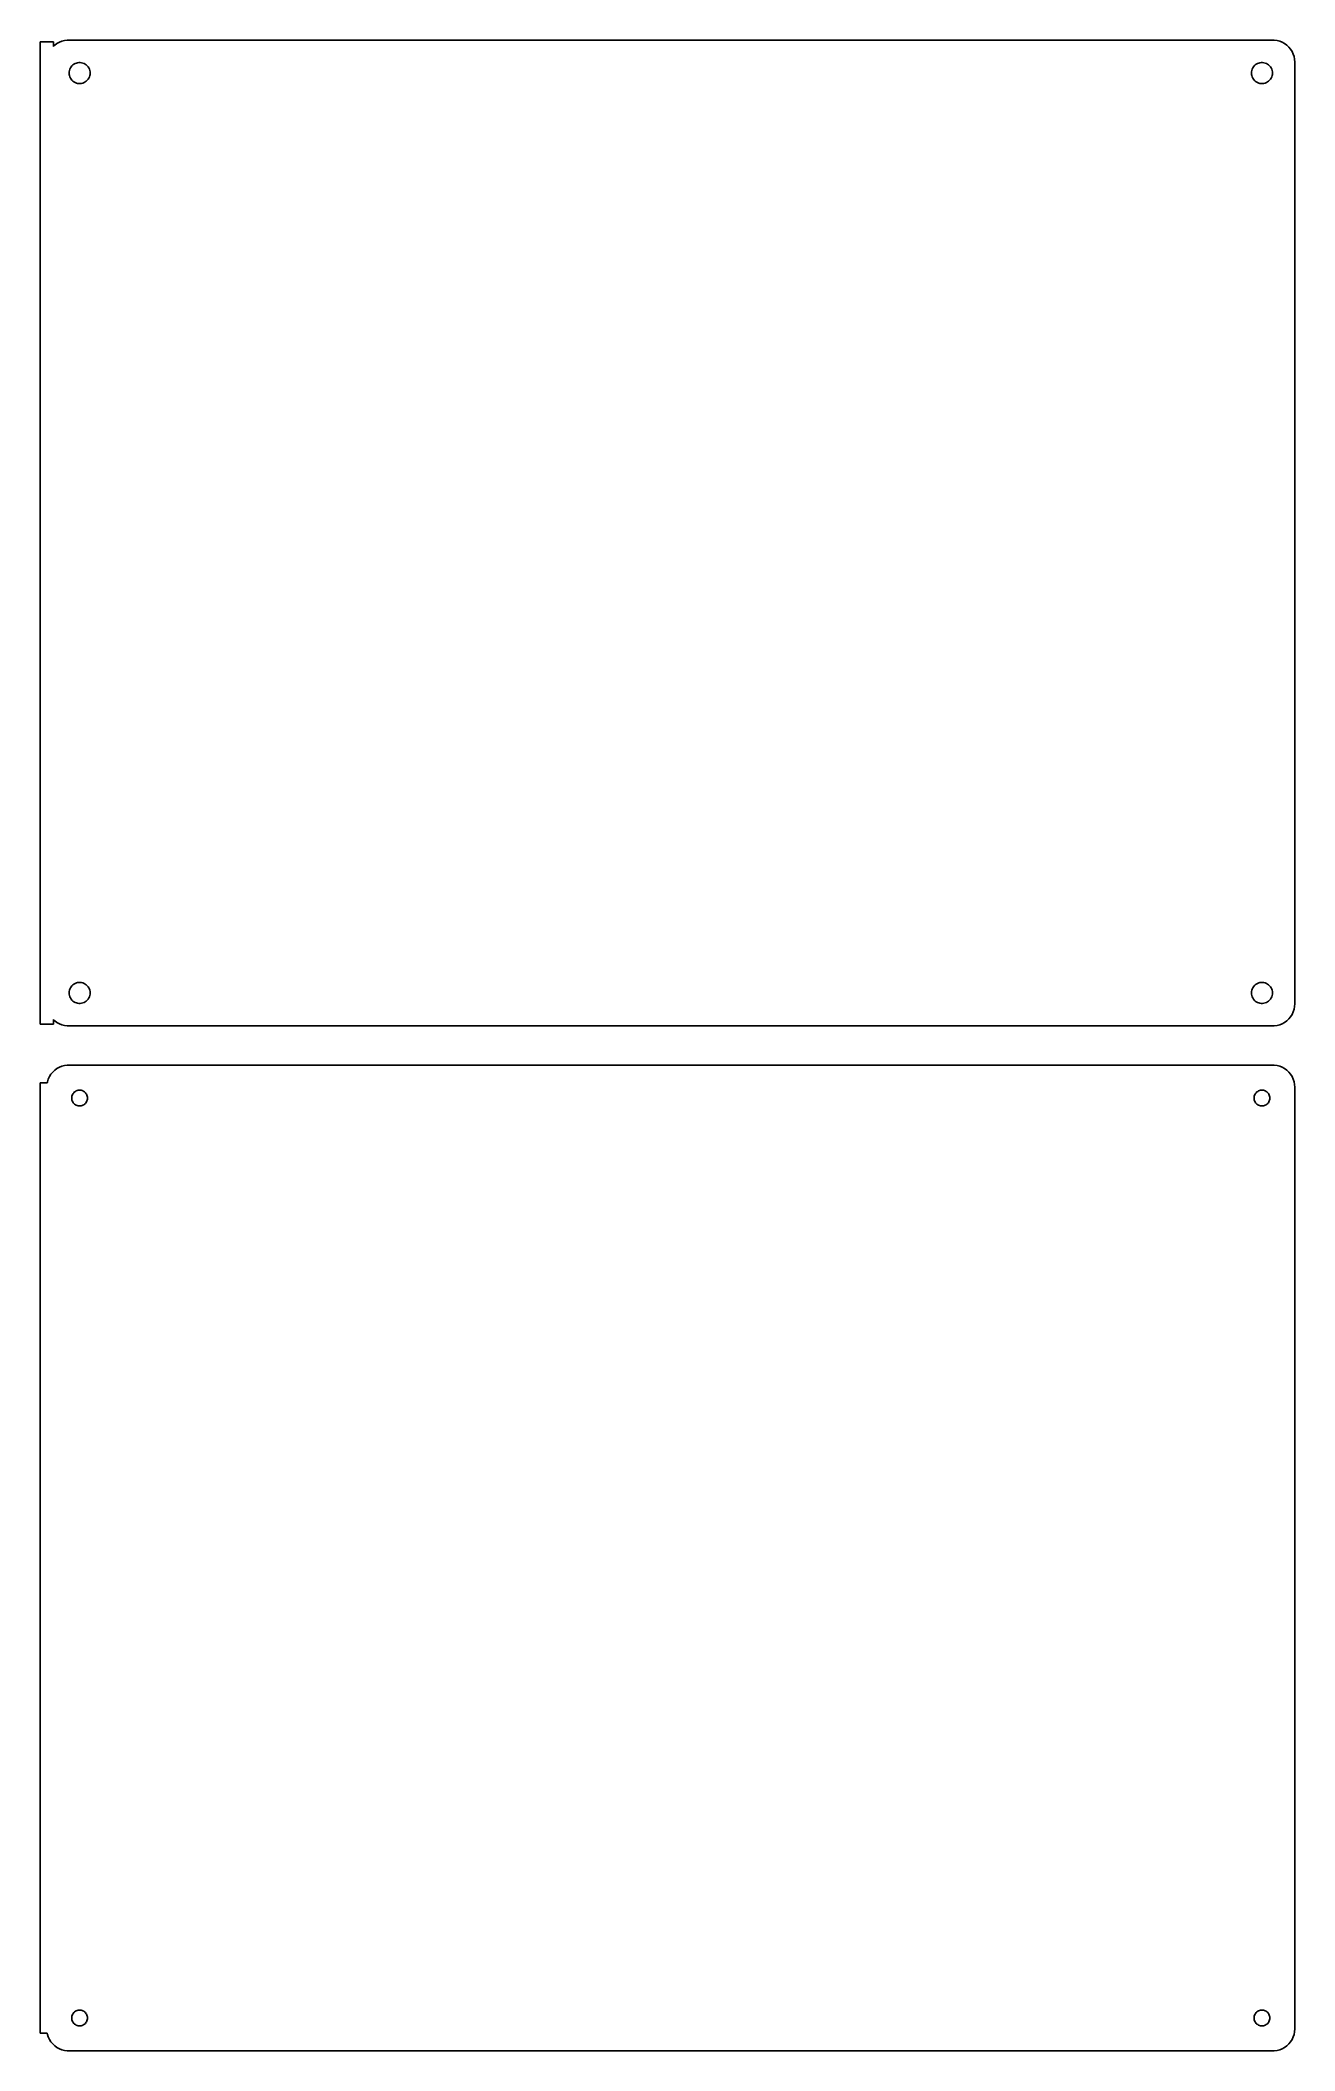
# Model space of a CAD drawing. Header units: metres. Extents: x -144 to 142, y 122 to 580.
import ezdxf

# ---------------------------------------------------------------- set-up
doc = ezdxf.new("R2010")
doc.units = ezdxf.units.M

msp = doc.modelspace()

# ---------------------------------------------------------------- linework, layer by layer
for p, q in [((-141, 580.115), (-144, 580.115)), ((-144, 580.115), (-144, 355.885)), ((-141, 579.059), (-141, 580.115)), ((-140.687, 579.353), (-141, 579.059)), ((-140.179, 579.722), (-140.687, 579.353)), ((-139.629, 580.024), (-140.179, 579.722)), ((-139.045, 580.255), (-139.629, 580.024)), ((-138.437, 580.411), (-139.045, 580.255)), ((-137.814, 580.49), (-138.437, 580.411)), ((137.814, 580.49), (-137.814, 580.49)), ((138.437, 580.411), (137.814, 580.49)), ((139.045, 580.255), (138.437, 580.411)), ((139.629, 580.024), (139.045, 580.255)), ((140.179, 579.722), (139.629, 580.024)), ((140.687, 579.353), (140.179, 579.722)), ((141.145, 578.923), (140.687, 579.353)), ((141.545, 578.439), (141.145, 578.923)), ((141.882, 577.909), (141.545, 578.439)), ((-137.325, 573.597), (-137.231, 573.883)), ((-137.231, 573.883), (-137.103, 574.156)), ((-137.103, 574.156), (-136.942, 574.411)), ((-136.942, 574.411), (-136.75, 574.643)), ((-136.75, 574.643), (-136.53, 574.849)), ((-136.53, 574.849), (-136.286, 575.026)), ((-136.286, 575.026), (-136.022, 575.172)), ((-136.022, 575.172), (-135.742, 575.283)), ((-135.742, 575.283), (-135.45, 575.357)), ((-135.45, 575.357), (-135.151, 575.395)), ((-135.151, 575.395), (-134.849, 575.395)), ((-134.849, 575.395), (-134.55, 575.357)), ((-134.55, 575.357), (-134.258, 575.283)), ((-134.258, 575.283), (-133.978, 575.172)), ((-133.978, 575.172), (-133.714, 575.026)), ((-133.714, 575.026), (-133.47, 574.849)), ((-133.47, 574.849), (-133.25, 574.643)), ((-133.25, 574.643), (-133.058, 574.411)), ((-133.058, 574.411), (-132.897, 574.156)), ((-132.897, 574.156), (-132.769, 573.883)), ((-132.769, 573.883), (-132.675, 573.597)), ((132.675, 573.597), (132.769, 573.883)), ((132.769, 573.883), (132.897, 574.156)), ((132.897, 574.156), (133.058, 574.411)), ((133.058, 574.411), (133.25, 574.643)), ((133.25, 574.643), (133.47, 574.849)), ((133.47, 574.849), (133.714, 575.026)), ((133.714, 575.026), (133.978, 575.172)), ((133.978, 575.172), (134.258, 575.283)), ((134.258, 575.283), (134.55, 575.357)), ((134.55, 575.357), (134.849, 575.395)), ((134.849, 575.395), (135.151, 575.395)), ((135.151, 575.395), (135.45, 575.357)), ((135.45, 575.357), (135.742, 575.283)), ((135.742, 575.283), (136.022, 575.172)), ((136.022, 575.172), (136.286, 575.026)), ((136.286, 575.026), (136.53, 574.849)), ((136.53, 574.849), (136.75, 574.643)), ((136.75, 574.643), (136.942, 574.411)), ((136.942, 574.411), (137.103, 574.156)), ((137.103, 574.156), (137.231, 573.883)), ((137.231, 573.883), (137.325, 573.597)), ((142.149, 577.341), (141.882, 577.909)), ((142.343, 576.743), (142.149, 577.341)), ((142.461, 576.127), (142.343, 576.743)), ((142.5, 575.5), (142.461, 576.127)), ((142.5, 360.5), (142.5, 575.5)), ((-137.4, 573), (-137.381, 573.301)), ((-137.381, 572.699), (-137.4, 573)), ((-137.381, 573.301), (-137.325, 573.597)), ((-137.325, 572.403), (-137.381, 572.699)), ((-137.231, 572.117), (-137.325, 572.403)), ((-137.103, 571.844), (-137.231, 572.117)), ((-136.942, 571.589), (-137.103, 571.844)), ((-136.75, 571.357), (-136.942, 571.589)), ((-136.53, 571.151), (-136.75, 571.357)), ((-136.286, 570.974), (-136.53, 571.151)), ((-136.022, 570.828), (-136.286, 570.974)), ((-135.742, 570.717), (-136.022, 570.828)), ((-135.45, 570.643), (-135.742, 570.717)), ((-135.151, 570.605), (-135.45, 570.643)), ((-134.849, 570.605), (-135.151, 570.605)), ((-134.55, 570.643), (-134.849, 570.605)), ((-134.258, 570.717), (-134.55, 570.643)), ((-133.978, 570.828), (-134.258, 570.717)), ((-133.714, 570.974), (-133.978, 570.828)), ((-133.47, 571.151), (-133.714, 570.974)), ((-133.25, 571.357), (-133.47, 571.151)), ((-133.058, 571.589), (-133.25, 571.357)), ((-132.897, 571.844), (-133.058, 571.589)), ((-132.769, 572.117), (-132.897, 571.844)), ((-132.675, 572.403), (-132.769, 572.117)), ((-132.675, 573.597), (-132.619, 573.301)), ((-132.619, 572.699), (-132.675, 572.403)), ((-132.619, 573.301), (-132.6, 573)), ((-132.6, 573), (-132.619, 572.699)), ((132.6, 573), (132.619, 573.301)), ((132.619, 572.699), (132.6, 573)), ((132.619, 573.301), (132.675, 573.597)), ((132.675, 572.403), (132.619, 572.699)), ((132.769, 572.117), (132.675, 572.403)), ((132.897, 571.844), (132.769, 572.117)), ((133.058, 571.589), (132.897, 571.844)), ((133.25, 571.357), (133.058, 571.589)), ((133.47, 571.151), (133.25, 571.357)), ((133.714, 570.974), (133.47, 571.151)), ((133.978, 570.828), (133.714, 570.974)), ((134.258, 570.717), (133.978, 570.828)), ((134.55, 570.643), (134.258, 570.717)), ((134.849, 570.605), (134.55, 570.643)), ((135.151, 570.605), (134.849, 570.605)), ((135.45, 570.643), (135.151, 570.605)), ((135.742, 570.717), (135.45, 570.643)), ((136.022, 570.828), (135.742, 570.717)), ((136.286, 570.974), (136.022, 570.828)), ((136.53, 571.151), (136.286, 570.974)), ((136.75, 571.357), (136.53, 571.151)), ((136.942, 571.589), (136.75, 571.357)), ((137.103, 571.844), (136.942, 571.589)), ((137.231, 572.117), (137.103, 571.844)), ((137.325, 572.403), (137.231, 572.117)), ((137.325, 573.597), (137.381, 573.301)), ((137.381, 572.699), (137.325, 572.403)), ((137.381, 573.301), (137.4, 573)), ((137.4, 573), (137.381, 572.699)), ((-137.4, 363), (-137.381, 363.301)), ((-137.381, 362.699), (-137.4, 363)), ((-137.381, 363.301), (-137.325, 363.597)), ((-137.325, 362.403), (-137.381, 362.699)), ((-137.325, 363.597), (-137.231, 363.883)), ((-137.231, 363.883), (-137.103, 364.156)), ((-137.103, 364.156), (-136.942, 364.411)), ((-136.942, 364.411), (-136.75, 364.643)), ((-136.75, 364.643), (-136.53, 364.849)), ((-136.53, 364.849), (-136.286, 365.026)), ((-136.286, 365.026), (-136.022, 365.172)), ((-136.022, 365.172), (-135.742, 365.283)), ((-135.742, 365.283), (-135.45, 365.357)), ((-135.45, 365.357), (-135.151, 365.395)), ((-135.151, 365.395), (-134.849, 365.395)), ((-134.849, 365.395), (-134.55, 365.357)), ((-134.55, 365.357), (-134.258, 365.283)), ((-134.258, 365.283), (-133.978, 365.172)), ((-133.978, 365.172), (-133.714, 365.026)), ((-133.714, 365.026), (-133.47, 364.849)), ((-133.47, 364.849), (-133.25, 364.643)), ((-133.25, 364.643), (-133.058, 364.411)), ((-133.058, 364.411), (-132.897, 364.156)), ((-132.897, 364.156), (-132.769, 363.883)), ((-132.769, 363.883), (-132.675, 363.597)), ((-132.675, 363.597), (-132.619, 363.301)), ((-132.619, 362.699), (-132.675, 362.403)), ((-132.619, 363.301), (-132.6, 363)), ((-132.6, 363), (-132.619, 362.699)), ((132.6, 363), (132.619, 363.301)), ((132.619, 362.699), (132.6, 363)), ((132.619, 363.301), (132.675, 363.597)), ((132.675, 362.403), (132.619, 362.699)), ((132.675, 363.597), (132.769, 363.883)), ((132.769, 363.883), (132.897, 364.156)), ((132.897, 364.156), (133.058, 364.411)), ((133.058, 364.411), (133.25, 364.643)), ((133.25, 364.643), (133.47, 364.849)), ((133.47, 364.849), (133.714, 365.026)), ((133.714, 365.026), (133.978, 365.172)), ((133.978, 365.172), (134.258, 365.283)), ((134.258, 365.283), (134.55, 365.357)), ((134.55, 365.357), (134.849, 365.395)), ((134.849, 365.395), (135.151, 365.395)), ((135.151, 365.395), (135.45, 365.357)), ((135.45, 365.357), (135.742, 365.283)), ((135.742, 365.283), (136.022, 365.172)), ((136.022, 365.172), (136.286, 365.026)), ((136.286, 365.026), (136.53, 364.849)), ((136.53, 364.849), (136.75, 364.643)), ((136.75, 364.643), (136.942, 364.411)), ((136.942, 364.411), (137.103, 364.156)), ((137.103, 364.156), (137.231, 363.883)), ((137.231, 363.883), (137.325, 363.597)), ((137.325, 363.597), (137.381, 363.301)), ((137.381, 362.699), (137.325, 362.403)), ((137.381, 363.301), (137.4, 363)), ((137.4, 363), (137.381, 362.699)), ((-137.231, 362.117), (-137.325, 362.403)), ((-137.103, 361.844), (-137.231, 362.117)), ((-136.942, 361.589), (-137.103, 361.844)), ((-136.75, 361.357), (-136.942, 361.589)), ((-136.53, 361.151), (-136.75, 361.357)), ((-136.286, 360.974), (-136.53, 361.151)), ((-136.022, 360.828), (-136.286, 360.974)), ((-135.742, 360.717), (-136.022, 360.828)), ((-135.45, 360.643), (-135.742, 360.717)), ((-135.151, 360.605), (-135.45, 360.643)), ((-134.849, 360.605), (-135.151, 360.605)), ((-134.55, 360.643), (-134.849, 360.605)), ((-134.258, 360.717), (-134.55, 360.643)), ((-133.978, 360.828), (-134.258, 360.717)), ((-133.714, 360.974), (-133.978, 360.828)), ((-133.47, 361.151), (-133.714, 360.974)), ((-133.25, 361.357), (-133.47, 361.151)), ((-133.058, 361.589), (-133.25, 361.357)), ((-132.897, 361.844), (-133.058, 361.589)), ((-132.769, 362.117), (-132.897, 361.844)), ((-132.675, 362.403), (-132.769, 362.117)), ((132.769, 362.117), (132.675, 362.403)), ((132.897, 361.844), (132.769, 362.117)), ((133.058, 361.589), (132.897, 361.844)), ((133.25, 361.357), (133.058, 361.589)), ((133.47, 361.151), (133.25, 361.357)), ((133.714, 360.974), (133.47, 361.151)), ((133.978, 360.828), (133.714, 360.974)), ((134.258, 360.717), (133.978, 360.828)), ((134.55, 360.643), (134.258, 360.717)), ((134.849, 360.605), (134.55, 360.643)), ((135.151, 360.605), (134.849, 360.605)), ((135.45, 360.643), (135.151, 360.605)), ((135.742, 360.717), (135.45, 360.643)), ((136.022, 360.828), (135.742, 360.717)), ((136.286, 360.974), (136.022, 360.828)), ((136.53, 361.151), (136.286, 360.974)), ((136.75, 361.357), (136.53, 361.151)), ((136.942, 361.589), (136.75, 361.357)), ((137.103, 361.844), (136.942, 361.589)), ((137.231, 362.117), (137.103, 361.844)), ((137.325, 362.403), (137.231, 362.117)), ((141.545, 357.561), (141.882, 358.091)), ((141.882, 358.091), (142.149, 358.659)), ((142.149, 358.659), (142.343, 359.257)), ((142.343, 359.257), (142.461, 359.873)), ((142.461, 359.873), (142.5, 360.5)), ((-144, 355.885), (-141, 355.885)), ((-141, 355.885), (-141, 356.941)), ((-141, 356.941), (-140.687, 356.647)), ((-140.687, 356.647), (-140.179, 356.278)), ((-140.179, 356.278), (-139.629, 355.976)), ((-139.629, 355.976), (-139.045, 355.745)), ((-139.045, 355.745), (-138.437, 355.589)), ((-138.437, 355.589), (-137.814, 355.51)), ((-137.814, 355.51), (137.814, 355.51)), ((137.814, 355.51), (138.437, 355.589)), ((138.437, 355.589), (139.045, 355.745)), ((139.045, 355.745), (139.629, 355.976)), ((139.629, 355.976), (140.179, 356.278)), ((140.179, 356.278), (140.687, 356.647)), ((140.687, 356.647), (141.145, 357.077)), ((141.145, 357.077), (141.545, 357.561)), ((-141.545, 344.439), (-141.882, 343.909)), ((-141.145, 344.923), (-141.545, 344.439)), ((-140.687, 345.353), (-141.145, 344.923)), ((-140.179, 345.722), (-140.687, 345.353)), ((-139.629, 346.024), (-140.179, 345.722)), ((-139.045, 346.255), (-139.629, 346.024)), ((-138.437, 346.411), (-139.045, 346.255)), ((-137.814, 346.49), (-138.437, 346.411)), ((137.814, 346.49), (-137.814, 346.49)), ((138.437, 346.411), (137.814, 346.49)), ((139.045, 346.255), (138.437, 346.411)), ((139.629, 346.024), (139.045, 346.255)), ((140.179, 345.722), (139.629, 346.024)), ((140.687, 345.353), (140.179, 345.722)), ((141.145, 344.923), (140.687, 345.353)), ((141.545, 344.439), (141.145, 344.923)), ((141.882, 343.909), (141.545, 344.439)), ((-142.4, 342.444), (-144, 342.444)), ((-144, 342.444), (-144, 125.556)), ((-142.343, 342.743), (-142.4, 342.444)), ((-142.149, 343.341), (-142.343, 342.743)), ((-141.882, 343.909), (-142.149, 343.341)), ((-136.743, 339.448), (-136.674, 339.663)), ((-136.674, 339.663), (-136.577, 339.867)), ((-136.577, 339.867), (-136.456, 340.058)), ((-136.456, 340.058), (-136.312, 340.232)), ((-136.312, 340.232), (-136.147, 340.387)), ((-136.147, 340.387), (-135.964, 340.52)), ((-135.964, 340.52), (-135.766, 340.629)), ((-135.766, 340.629), (-135.556, 340.712)), ((-135.556, 340.712), (-135.337, 340.768)), ((-135.337, 340.768), (-135.113, 340.796)), ((-135.113, 340.796), (-134.887, 340.796)), ((-134.887, 340.796), (-134.663, 340.768)), ((-134.663, 340.768), (-134.444, 340.712)), ((-134.444, 340.712), (-134.234, 340.629)), ((-134.234, 340.629), (-134.036, 340.52)), ((-134.036, 340.52), (-133.853, 340.387)), ((-133.853, 340.387), (-133.688, 340.232)), ((-133.688, 340.232), (-133.544, 340.058)), ((-133.544, 340.058), (-133.423, 339.867)), ((-133.423, 339.867), (-133.326, 339.663)), ((-133.326, 339.663), (-133.257, 339.448)), ((133.257, 339.448), (133.326, 339.663)), ((133.326, 339.663), (133.423, 339.867)), ((133.423, 339.867), (133.544, 340.058)), ((133.544, 340.058), (133.688, 340.232)), ((133.688, 340.232), (133.853, 340.387)), ((133.853, 340.387), (134.036, 340.52)), ((134.036, 340.52), (134.234, 340.629)), ((134.234, 340.629), (134.444, 340.712)), ((134.444, 340.712), (134.663, 340.768)), ((134.663, 340.768), (134.887, 340.796)), ((134.887, 340.796), (135.113, 340.796)), ((135.113, 340.796), (135.337, 340.768)), ((135.337, 340.768), (135.556, 340.712)), ((135.556, 340.712), (135.766, 340.629)), ((135.766, 340.629), (135.964, 340.52)), ((135.964, 340.52), (136.147, 340.387)), ((136.147, 340.387), (136.312, 340.232)), ((136.312, 340.232), (136.456, 340.058)), ((136.456, 340.058), (136.577, 339.867)), ((136.577, 339.867), (136.674, 339.663)), ((136.674, 339.663), (136.743, 339.448)), ((142.149, 343.341), (141.882, 343.909)), ((142.343, 342.743), (142.149, 343.341)), ((142.461, 342.127), (142.343, 342.743)), ((142.5, 341.5), (142.461, 342.127)), ((142.5, 126.5), (142.5, 341.5)), ((-136.8, 339), (-136.786, 339.226)), ((-136.786, 338.774), (-136.8, 339)), ((-136.786, 339.226), (-136.743, 339.448)), ((-136.743, 338.552), (-136.786, 338.774)), ((-136.674, 338.337), (-136.743, 338.552)), ((-136.577, 338.133), (-136.674, 338.337)), ((-136.456, 337.942), (-136.577, 338.133)), ((-136.312, 337.768), (-136.456, 337.942)), ((-136.147, 337.613), (-136.312, 337.768)), ((-135.964, 337.48), (-136.147, 337.613)), ((-135.766, 337.371), (-135.964, 337.48)), ((-135.556, 337.288), (-135.766, 337.371)), ((-135.337, 337.232), (-135.556, 337.288)), ((-135.113, 337.204), (-135.337, 337.232)), ((-134.887, 337.204), (-135.113, 337.204)), ((-134.663, 337.232), (-134.887, 337.204)), ((-134.444, 337.288), (-134.663, 337.232)), ((-134.234, 337.371), (-134.444, 337.288)), ((-134.036, 337.48), (-134.234, 337.371)), ((-133.853, 337.613), (-134.036, 337.48)), ((-133.688, 337.768), (-133.853, 337.613)), ((-133.544, 337.942), (-133.688, 337.768)), ((-133.423, 338.133), (-133.544, 337.942)), ((-133.326, 338.337), (-133.423, 338.133)), ((-133.257, 338.552), (-133.326, 338.337)), ((-133.257, 339.448), (-133.214, 339.226)), ((-133.214, 338.774), (-133.257, 338.552)), ((-133.214, 339.226), (-133.2, 339)), ((-133.2, 339), (-133.214, 338.774)), ((133.2, 339), (133.214, 339.226)), ((133.214, 338.774), (133.2, 339)), ((133.214, 339.226), (133.257, 339.448)), ((133.257, 338.552), (133.214, 338.774)), ((133.326, 338.337), (133.257, 338.552)), ((133.423, 338.133), (133.326, 338.337)), ((133.544, 337.942), (133.423, 338.133)), ((133.688, 337.768), (133.544, 337.942)), ((133.853, 337.613), (133.688, 337.768)), ((134.036, 337.48), (133.853, 337.613)), ((134.234, 337.371), (134.036, 337.48)), ((134.444, 337.288), (134.234, 337.371)), ((134.663, 337.232), (134.444, 337.288)), ((134.887, 337.204), (134.663, 337.232)), ((135.113, 337.204), (134.887, 337.204)), ((135.337, 337.232), (135.113, 337.204)), ((135.556, 337.288), (135.337, 337.232)), ((135.766, 337.371), (135.556, 337.288)), ((135.964, 337.48), (135.766, 337.371)), ((136.147, 337.613), (135.964, 337.48)), ((136.312, 337.768), (136.147, 337.613)), ((136.456, 337.942), (136.312, 337.768)), ((136.577, 338.133), (136.456, 337.942)), ((136.674, 338.337), (136.577, 338.133)), ((136.743, 338.552), (136.674, 338.337)), ((136.743, 339.448), (136.786, 339.226)), ((136.786, 338.774), (136.743, 338.552)), ((136.786, 339.226), (136.8, 339)), ((136.8, 339), (136.786, 338.774)), ((-136.8, 129), (-136.786, 129.226)), ((-136.786, 128.774), (-136.8, 129)), ((-136.786, 129.226), (-136.743, 129.448)), ((-136.743, 128.552), (-136.786, 128.774)), ((-136.743, 129.448), (-136.674, 129.663)), ((-136.674, 128.337), (-136.743, 128.552)), ((-136.674, 129.663), (-136.577, 129.867)), ((-136.577, 129.867), (-136.456, 130.058)), ((-136.456, 130.058), (-136.312, 130.232)), ((-136.312, 130.232), (-136.147, 130.387)), ((-136.147, 130.387), (-135.964, 130.52)), ((-135.964, 130.52), (-135.766, 130.629)), ((-135.766, 130.629), (-135.556, 130.712)), ((-135.556, 130.712), (-135.337, 130.768)), ((-135.337, 130.768), (-135.113, 130.796)), ((-135.113, 130.796), (-134.887, 130.796)), ((-134.887, 130.796), (-134.663, 130.768)), ((-134.663, 130.768), (-134.444, 130.712)), ((-134.444, 130.712), (-134.234, 130.629)), ((-134.234, 130.629), (-134.036, 130.52)), ((-134.036, 130.52), (-133.853, 130.387)), ((-133.853, 130.387), (-133.688, 130.232)), ((-133.688, 130.232), (-133.544, 130.058)), ((-133.544, 130.058), (-133.423, 129.867)), ((-133.423, 129.867), (-133.326, 129.663)), ((-133.326, 129.663), (-133.257, 129.448)), ((-133.257, 128.552), (-133.326, 128.337)), ((-133.257, 129.448), (-133.214, 129.226)), ((-133.214, 128.774), (-133.257, 128.552)), ((-133.214, 129.226), (-133.2, 129)), ((-133.2, 129), (-133.214, 128.774)), ((133.2, 129), (133.214, 129.226)), ((133.214, 128.774), (133.2, 129)), ((133.214, 129.226), (133.257, 129.448)), ((133.257, 128.552), (133.214, 128.774)), ((133.257, 129.448), (133.326, 129.663)), ((133.326, 128.337), (133.257, 128.552)), ((133.326, 129.663), (133.423, 129.867)), ((133.423, 129.867), (133.544, 130.058)), ((133.544, 130.058), (133.688, 130.232)), ((133.688, 130.232), (133.853, 130.387)), ((133.853, 130.387), (134.036, 130.52)), ((134.036, 130.52), (134.234, 130.629)), ((134.234, 130.629), (134.444, 130.712)), ((134.444, 130.712), (134.663, 130.768)), ((134.663, 130.768), (134.887, 130.796)), ((134.887, 130.796), (135.113, 130.796)), ((135.113, 130.796), (135.337, 130.768)), ((135.337, 130.768), (135.556, 130.712)), ((135.556, 130.712), (135.766, 130.629)), ((135.766, 130.629), (135.964, 130.52)), ((135.964, 130.52), (136.147, 130.387)), ((136.147, 130.387), (136.312, 130.232)), ((136.312, 130.232), (136.456, 130.058)), ((136.456, 130.058), (136.577, 129.867)), ((136.577, 129.867), (136.674, 129.663)), ((136.674, 129.663), (136.743, 129.448)), ((136.743, 128.552), (136.674, 128.337)), ((136.743, 129.448), (136.786, 129.226)), ((136.786, 128.774), (136.743, 128.552)), ((136.786, 129.226), (136.8, 129)), ((136.8, 129), (136.786, 128.774)), ((-144, 125.556), (-142.4, 125.556)), ((-142.4, 125.556), (-142.343, 125.257)), ((-142.343, 125.257), (-142.149, 124.659)), ((-142.149, 124.659), (-141.882, 124.091)), ((-141.882, 124.091), (-141.545, 123.561)), ((-136.577, 128.133), (-136.674, 128.337)), ((-136.456, 127.942), (-136.577, 128.133)), ((-136.312, 127.768), (-136.456, 127.942)), ((-136.147, 127.613), (-136.312, 127.768)), ((-135.964, 127.48), (-136.147, 127.613)), ((-135.766, 127.371), (-135.964, 127.48)), ((-135.556, 127.288), (-135.766, 127.371)), ((-135.337, 127.232), (-135.556, 127.288)), ((-135.113, 127.204), (-135.337, 127.232)), ((-134.887, 127.204), (-135.113, 127.204)), ((-134.663, 127.232), (-134.887, 127.204)), ((-134.444, 127.288), (-134.663, 127.232)), ((-134.234, 127.371), (-134.444, 127.288)), ((-134.036, 127.48), (-134.234, 127.371)), ((-133.853, 127.613), (-134.036, 127.48)), ((-133.688, 127.768), (-133.853, 127.613)), ((-133.544, 127.942), (-133.688, 127.768)), ((-133.423, 128.133), (-133.544, 127.942)), ((-133.326, 128.337), (-133.423, 128.133)), ((133.423, 128.133), (133.326, 128.337)), ((133.544, 127.942), (133.423, 128.133)), ((133.688, 127.768), (133.544, 127.942)), ((133.853, 127.613), (133.688, 127.768)), ((134.036, 127.48), (133.853, 127.613)), ((134.234, 127.371), (134.036, 127.48)), ((134.444, 127.288), (134.234, 127.371)), ((134.663, 127.232), (134.444, 127.288)), ((134.887, 127.204), (134.663, 127.232)), ((135.113, 127.204), (134.887, 127.204)), ((135.337, 127.232), (135.113, 127.204)), ((135.556, 127.288), (135.337, 127.232)), ((135.766, 127.371), (135.556, 127.288)), ((135.964, 127.48), (135.766, 127.371)), ((136.147, 127.613), (135.964, 127.48)), ((136.312, 127.768), (136.147, 127.613)), ((136.456, 127.942), (136.312, 127.768)), ((136.577, 128.133), (136.456, 127.942)), ((136.674, 128.337), (136.577, 128.133)), ((141.545, 123.561), (141.882, 124.091)), ((141.882, 124.091), (142.149, 124.659)), ((142.149, 124.659), (142.343, 125.257)), ((142.343, 125.257), (142.461, 125.873)), ((142.461, 125.873), (142.5, 126.5)), ((-141.545, 123.561), (-141.145, 123.077)), ((-141.145, 123.077), (-140.687, 122.647)), ((-140.687, 122.647), (-140.179, 122.278)), ((-140.179, 122.278), (-139.629, 121.976)), ((-139.629, 121.976), (-139.045, 121.745)), ((-139.045, 121.745), (-138.437, 121.589)), ((-138.437, 121.589), (-137.814, 121.51)), ((-137.814, 121.51), (137.814, 121.51)), ((137.814, 121.51), (138.437, 121.589)), ((138.437, 121.589), (139.045, 121.745)), ((139.045, 121.745), (139.629, 121.976)), ((139.629, 121.976), (140.179, 122.278)), ((140.179, 122.278), (140.687, 122.647)), ((140.687, 122.647), (141.145, 123.077)), ((141.145, 123.077), (141.545, 123.561))]:
    msp.add_line(p, q)

doc.saveas('drawing.dxf')
